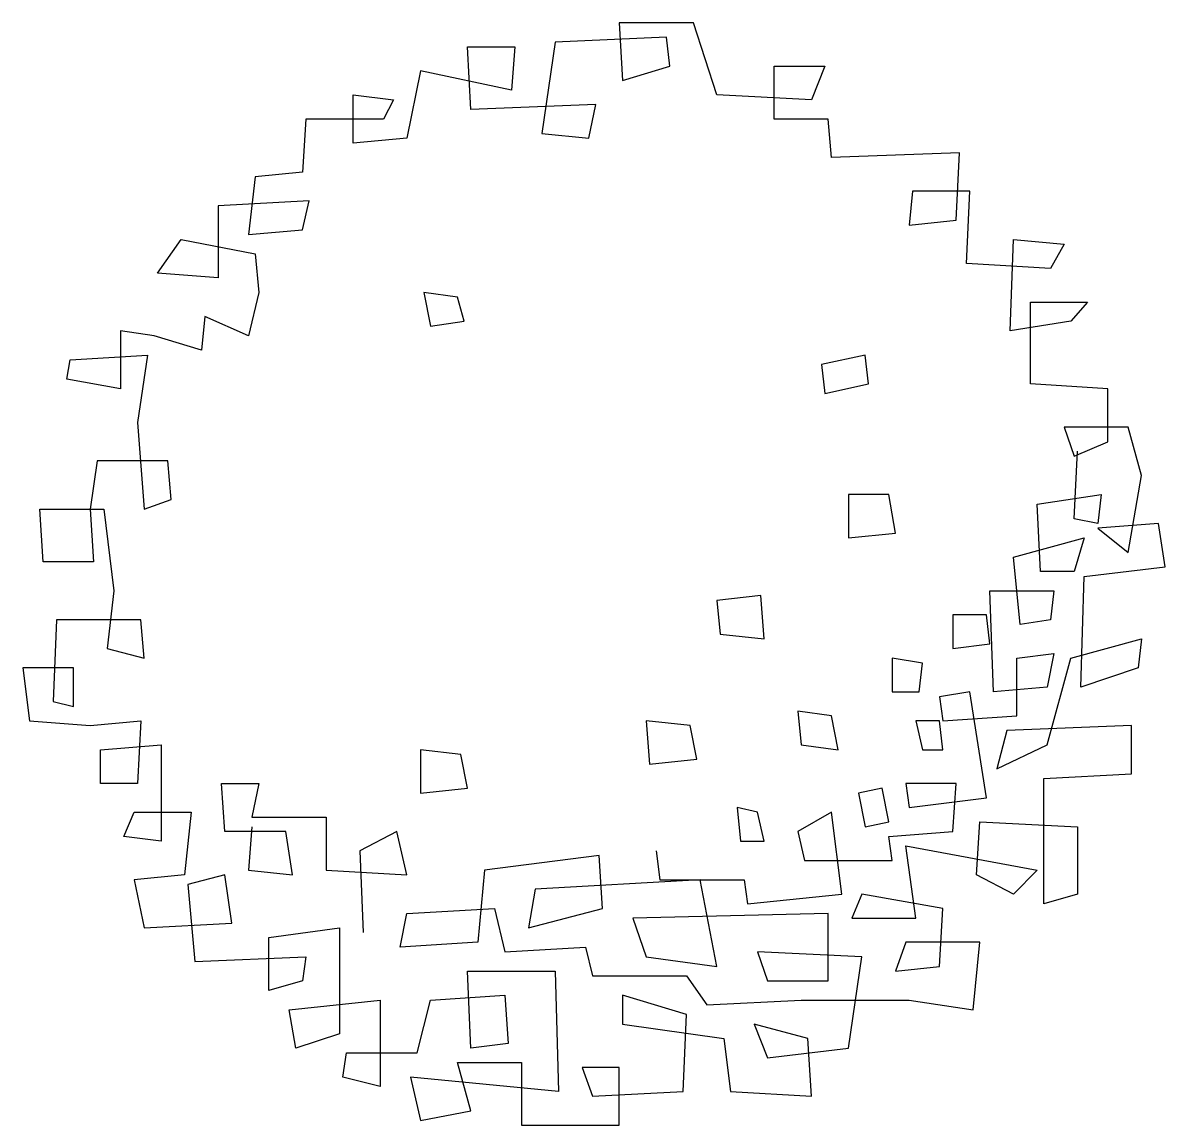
# Model space of a CAD drawing. Header units: inches. Extents: x -530 to 976, y 18 to 694.
# Drawn here: x -493.5715 to -493.53144, y 491.60208 to 491.64075 of the extents above; entities that cross this region are included whole.
import ezdxf

# ---------------------------------------------------------------- set-up
doc = ezdxf.new("R2010")
doc.units = ezdxf.units.IN
doc.layers.add('luxury', color=7, linetype='Continuous')
doc.styles.get("Standard").update_dxf_attribs({"font": 'arial.ttf'})

# ---------------------------------------------------------------- blocks, each defined once
blk = doc.blocks.new('LCBLDP04')
at = {"color": 0}
for p, q in [((0.0051, 0.4995), (0.0081, 0.448)), ((0.0711, 0.4995), (0.0051, 0.4995)), ((0.0921, 0.4352), (0.0711, 0.4995)), ((-0.0519, 0.4823), (-0.0639, 0.4008)), ((0.0471, 0.4866), (-0.0519, 0.4823)), ((0.0501, 0.4609), (0.0471, 0.4866)), ((-0.13, 0.478), (-0.0879, 0.478)), ((-0.127, 0.4223), (-0.13, 0.478)), ((-0.0879, 0.478), (-0.0909, 0.4394)), ((0.0081, 0.448), (0.0501, 0.4609)), ((0.1432, 0.4609), (0.1882, 0.4609)), ((0.1432, 0.4137), (0.1432, 0.4609)), ((0.1882, 0.4609), (0.1762, 0.4309)), ((-0.172, 0.4566), (-0.184, 0.3966)), ((-0.0909, 0.4394), (-0.172, 0.4566)), ((-0.232, 0.4352), (-0.196, 0.4309)), ((-0.232, 0.3923), (-0.232, 0.4352)), ((-0.196, 0.4309), (-0.205, 0.4137)), ((0.1762, 0.4309), (0.0921, 0.4352)), ((-0.0159, 0.4266), (-0.127, 0.4223)), ((-0.0219, 0.3966), (-0.0159, 0.4266)), ((-0.274, 0.4137), (-0.277, 0.3665)), ((-0.205, 0.4137), (-0.274, 0.4137)), ((0.1912, 0.4137), (0.1432, 0.4137)), ((0.1942, 0.3794), (0.1912, 0.4137)), ((-0.0639, 0.4008), (-0.0219, 0.3966)), ((-0.184, 0.3966), (-0.232, 0.3923)), ((0.3082, 0.3837), (0.1942, 0.3794)), ((0.3052, 0.3236), (0.3082, 0.3837)), ((-0.277, 0.3665), (-0.3191, 0.3622)), ((-0.3191, 0.3622), (-0.3251, 0.3108)), ((0.2662, 0.3494), (0.2632, 0.3193)), ((0.3173, 0.3494), (0.2662, 0.3494)), ((0.3143, 0.285), (0.3173, 0.3494)), ((-0.271, 0.3408), (-0.3521, 0.3365)), ((-0.3521, 0.3365), (-0.3521, 0.2722)), ((-0.277, 0.3151), (-0.271, 0.3408)), ((0.2632, 0.3193), (0.3052, 0.3236)), ((-0.4061, 0.2765), (-0.3851, 0.3065)), ((-0.3851, 0.3065), (-0.3191, 0.2936)), ((-0.3251, 0.3108), (-0.277, 0.3151)), ((0.3533, 0.225), (0.3563, 0.3065)), ((0.3563, 0.3065), (0.4013, 0.3022)), ((0.4013, 0.3022), (0.3893, 0.2807)), ((-0.3191, 0.2936), (-0.3161, 0.2593)), ((0.3893, 0.2807), (0.3143, 0.285)), ((-0.3521, 0.2722), (-0.4061, 0.2765)), ((-0.3161, 0.2593), (-0.3251, 0.2207)), ((-0.139, 0.255), (-0.169, 0.2593)), ((-0.169, 0.2593), (-0.163, 0.2293)), ((-0.133, 0.2336), (-0.139, 0.255)), ((0.3713, 0.2507), (0.4223, 0.2507)), ((0.3713, 0.1778), (0.3713, 0.2507)), ((0.4223, 0.2507), (0.4073, 0.2336)), ((-0.3641, 0.2379), (-0.3671, 0.2078)), ((-0.3251, 0.2207), (-0.3641, 0.2379)), ((-0.4091, 0.2207), (-0.4391, 0.225)), ((-0.4391, 0.225), (-0.4391, 0.1735)), ((-0.163, 0.2293), (-0.133, 0.2336)), ((0.4073, 0.2336), (0.3533, 0.225)), ((-0.3671, 0.2078), (-0.4091, 0.2207)), ((-0.4841, 0.1993), (-0.4151, 0.2035)), ((-0.4151, 0.2035), (-0.4241, 0.1435)), ((0.2242, 0.2035), (0.1852, 0.195)), ((0.2272, 0.1778), (0.2242, 0.2035)), ((-0.4871, 0.1821), (-0.4841, 0.1993)), ((0.1852, 0.195), (0.1882, 0.1692)), ((-0.4391, 0.1735), (-0.4871, 0.1821)), ((0.1882, 0.1692), (0.2272, 0.1778)), ((0.4403, 0.1735), (0.3713, 0.1778)), ((0.4403, 0.1263), (0.4403, 0.1735)), ((-0.4241, 0.1435), (-0.4181, 0.0663)), ((0.4013, 0.1392), (0.4103, 0.1135)), ((0.4583, 0.1392), (0.4013, 0.1392)), ((0.4703, 0.0963), (0.4583, 0.1392)), ((0.4103, 0.1135), (0.4403, 0.1263)), ((0.4103, 0.0577), (0.4133, 0.1178)), ((-0.4601, 0.1092), (-0.4661, 0.0663)), ((-0.3971, 0.1092), (-0.4601, 0.1092)), ((-0.3941, 0.0749), (-0.3971, 0.1092)), ((0.4583, 0.0277), (0.4703, 0.0963)), ((-0.4181, 0.0663), (-0.3941, 0.0749)), ((0.2452, 0.0792), (0.2092, 0.0792)), ((0.2092, 0.0792), (0.2092, 0.0406)), ((0.2512, 0.0448), (0.2452, 0.0792)), ((0.3773, 0.0706), (0.4343, 0.0792)), ((0.4343, 0.0792), (0.4313, 0.0534)), ((-0.5111, 0.0663), (-0.4541, 0.0663)), ((-0.5081, 0.0191), (-0.5111, 0.0663)), ((-0.4661, 0.0663), (-0.4631, 0.0191)), ((-0.4541, 0.0663), (-0.4451, -0.0066)), ((0.3803, 0.0105), (0.3773, 0.0706)), ((0.4313, 0.0534), (0.4103, 0.0577)), ((0.4853, 0.0534), (0.4313, 0.0491)), ((0.4913, 0.0148), (0.4853, 0.0534)), ((0.2092, 0.0406), (0.2512, 0.0448)), ((0.4313, 0.0491), (0.4583, 0.0277)), ((0.3563, 0.0234), (0.4193, 0.0406)), ((0.4193, 0.0406), (0.4103, 0.0105)), ((0.3623, -0.0366), (0.3563, 0.0234)), ((-0.4631, 0.0191), (-0.5081, 0.0191)), ((0.4103, 0.0105), (0.3803, 0.0105)), ((0.4193, 0.0062), (0.4913, 0.0148)), ((0.4163, -0.0924), (0.4193, 0.0062)), ((-0.4451, -0.0066), (-0.4511, -0.0581)), ((0.3353, -0.0066), (0.3923, -0.0066)), ((0.3383, -0.0967), (0.3353, -0.0066)), ((0.3923, -0.0066), (0.3893, -0.0324)), ((0.1312, -0.0109), (0.0921, -0.0152)), ((0.0921, -0.0152), (0.0951, -0.0452)), ((0.1342, -0.0495), (0.1312, -0.0109)), ((0.3323, -0.0281), (0.3022, -0.0281)), ((0.3022, -0.0281), (0.3022, -0.0581)), ((0.3353, -0.0538), (0.3323, -0.0281)), ((-0.4961, -0.0324), (-0.4991, -0.1053)), ((-0.4211, -0.0324), (-0.4961, -0.0324)), ((-0.4181, -0.0667), (-0.4211, -0.0324)), ((0.3893, -0.0324), (0.3623, -0.0366)), ((0.0951, -0.0452), (0.1342, -0.0495)), ((0.4073, -0.0667), (0.4703, -0.0495)), ((0.4703, -0.0495), (0.4673, -0.0752)), ((-0.4511, -0.0581), (-0.4181, -0.0667)), ((0.3022, -0.0581), (0.3353, -0.0538)), ((0.2752, -0.071), (0.2482, -0.0667)), ((0.2482, -0.0667), (0.2482, -0.0967)), ((0.2722, -0.0967), (0.2752, -0.071)), ((0.3593, -0.0667), (0.3923, -0.0624)), ((0.3593, -0.1181), (0.3593, -0.0667)), ((0.3923, -0.0624), (0.3863, -0.0924)), ((0.3863, -0.1439), (0.4073, -0.0667)), ((-0.5262, -0.0752), (-0.5202, -0.1224)), ((-0.4811, -0.0752), (-0.5262, -0.0752)), ((-0.4811, -0.1096), (-0.4811, -0.0752)), ((0.4673, -0.0752), (0.4163, -0.0924)), ((0.2482, -0.0967), (0.2722, -0.0967)), ((0.3173, -0.0967), (0.2902, -0.101)), ((0.2902, -0.101), (0.2932, -0.1224)), ((0.3323, -0.191), (0.3173, -0.0967)), ((0.3863, -0.0924), (0.3383, -0.0967)), ((-0.4991, -0.1053), (-0.4811, -0.1096)), ((0.1942, -0.1181), (0.1642, -0.1138)), ((0.1642, -0.1138), (0.1672, -0.1439)), ((0.2002, -0.1482), (0.1942, -0.1181)), ((0.2932, -0.1224), (0.3593, -0.1181)), ((-0.5202, -0.1224), (-0.4661, -0.1267)), ((-0.4661, -0.1267), (-0.4211, -0.1224)), ((-0.4211, -0.1224), (-0.4241, -0.1782)), ((0.0681, -0.1267), (0.0291, -0.1224)), ((0.0291, -0.1224), (0.0321, -0.161)), ((0.0741, -0.1567), (0.0681, -0.1267)), ((0.2902, -0.1224), (0.2692, -0.1224)), ((0.2692, -0.1224), (0.2752, -0.1482)), ((0.2932, -0.1482), (0.2902, -0.1224)), ((0.3503, -0.131), (0.3413, -0.1653)), ((0.4613, -0.1267), (0.3503, -0.131)), ((0.4613, -0.1696), (0.4613, -0.1267)), ((-0.4571, -0.1482), (-0.4031, -0.1439)), ((-0.4571, -0.1782), (-0.4571, -0.1482)), ((-0.4031, -0.1439), (-0.4031, -0.2297)), ((-0.136, -0.1524), (-0.172, -0.1482)), ((-0.172, -0.1482), (-0.172, -0.1868)), ((-0.13, -0.1825), (-0.136, -0.1524)), ((0.1672, -0.1439), (0.2002, -0.1482)), ((0.2752, -0.1482), (0.2932, -0.1482)), ((0.3413, -0.1653), (0.3863, -0.1439)), ((0.0321, -0.161), (0.0741, -0.1567)), ((0.3833, -0.1739), (0.4613, -0.1696)), ((-0.4241, -0.1782), (-0.4571, -0.1782)), ((-0.3491, -0.1782), (-0.3161, -0.1782)), ((-0.3461, -0.2211), (-0.3491, -0.1782)), ((-0.3161, -0.1782), (-0.3221, -0.2082)), ((-0.172, -0.1868), (-0.13, -0.1825)), ((0.2392, -0.1825), (0.2182, -0.1868)), ((0.2452, -0.2125), (0.2392, -0.1825)), ((0.2602, -0.1782), (0.2632, -0.1996)), ((0.3052, -0.1782), (0.2602, -0.1782)), ((0.3022, -0.2211), (0.3052, -0.1782)), ((0.3833, -0.2854), (0.3833, -0.1739)), ((0.2182, -0.1868), (0.2242, -0.2168)), ((0.2632, -0.1996), (0.3323, -0.191)), ((0.1282, -0.2039), (0.1102, -0.1996)), ((0.1102, -0.1996), (0.1132, -0.2297)), ((-0.4361, -0.2254), (-0.4271, -0.2039)), ((-0.4271, -0.2039), (-0.3761, -0.2039)), ((-0.3761, -0.2039), (-0.3821, -0.2597)), ((-0.3221, -0.2082), (-0.256, -0.2082)), ((-0.256, -0.2082), (-0.256, -0.2554)), ((0.1342, -0.2297), (0.1282, -0.2039)), ((0.1942, -0.2039), (0.1642, -0.2211)), ((0.2032, -0.2768), (0.1942, -0.2039)), ((0.2242, -0.2168), (0.2452, -0.2125)), ((0.3233, -0.2597), (0.3263, -0.2125)), ((0.3263, -0.2125), (0.4133, -0.2168)), ((-0.292, -0.2211), (-0.3461, -0.2211)), ((-0.3221, -0.2168), (-0.3251, -0.2554)), ((-0.286, -0.2597), (-0.292, -0.2211)), ((-0.193, -0.2211), (-0.226, -0.2382)), ((-0.184, -0.2597), (-0.193, -0.2211)), ((0.1642, -0.2211), (0.1702, -0.2468)), ((0.2452, -0.2254), (0.3022, -0.2211)), ((0.4133, -0.2168), (0.4133, -0.2768)), ((-0.4031, -0.2297), (-0.4361, -0.2254)), ((0.1132, -0.2297), (0.1342, -0.2297)), ((0.2482, -0.2468), (0.2452, -0.2254)), ((0.2602, -0.2339), (0.3773, -0.2554)), ((0.2692, -0.2983), (0.2602, -0.2339)), ((-0.226, -0.2382), (-0.223, -0.3111)), ((-0.0129, -0.2425), (-0.115, -0.2554)), ((-0.0099, -0.2897), (-0.0129, -0.2425)), ((0.0381, -0.2382), (0.0411, -0.264)), ((0.1702, -0.2468), (0.2482, -0.2468)), ((-0.3821, -0.2597), (-0.4271, -0.264)), ((-0.4271, -0.264), (-0.4181, -0.3069)), ((-0.3461, -0.2597), (-0.3791, -0.2683)), ((-0.3401, -0.3026), (-0.3461, -0.2597)), ((-0.3251, -0.2554), (-0.286, -0.2597)), ((-0.256, -0.2554), (-0.184, -0.2597)), ((-0.115, -0.2554), (-0.121, -0.3197)), ((0.0771, -0.264), (-0.0699, -0.2725)), ((0.0411, -0.264), (0.1162, -0.264)), ((0.0921, -0.3412), (0.0771, -0.264)), ((0.1162, -0.264), (0.1192, -0.2854)), ((0.3563, -0.2768), (0.3233, -0.2597)), ((0.3773, -0.2554), (0.3563, -0.2768)), ((-0.3791, -0.2683), (-0.3731, -0.3369)), ((-0.0699, -0.2725), (-0.0759, -0.3069)), ((0.1192, -0.2854), (0.2032, -0.2768)), ((0.2212, -0.2768), (0.2122, -0.2983)), ((0.2932, -0.2897), (0.2212, -0.2768)), ((0.4133, -0.2768), (0.3833, -0.2854)), ((-0.19, -0.324), (-0.184, -0.294)), ((-0.184, -0.294), (-0.106, -0.2897)), ((-0.106, -0.2897), (-0.0969, -0.3283)), ((-0.0759, -0.3069), (-0.0099, -0.2897)), ((0.1912, -0.294), (0.0171, -0.2983)), ((0.1912, -0.354), (0.1912, -0.294)), ((0.2902, -0.3412), (0.2932, -0.2897)), ((-0.4181, -0.3069), (-0.3401, -0.3026)), ((0.0171, -0.2983), (0.0291, -0.3326)), ((0.2122, -0.2983), (0.2692, -0.2983)), ((-0.307, -0.3154), (-0.244, -0.3069)), ((-0.244, -0.3069), (-0.244, -0.4012)), ((-0.307, -0.3626), (-0.307, -0.3154)), ((-0.121, -0.3197), (-0.19, -0.324)), ((-0.0969, -0.3283), (-0.0249, -0.324)), ((-0.0249, -0.324), (-0.0189, -0.3497)), ((0.2602, -0.3197), (0.2512, -0.3455)), ((0.3263, -0.3197), (0.2602, -0.3197)), ((0.3203, -0.3798), (0.3263, -0.3197)), ((-0.3731, -0.3369), (-0.274, -0.3326)), ((-0.274, -0.3326), (-0.277, -0.354)), ((0.0291, -0.3326), (0.0921, -0.3412)), ((0.1282, -0.3283), (0.1372, -0.354)), ((0.2212, -0.3326), (0.1282, -0.3283)), ((0.2092, -0.4141), (0.2212, -0.3326)), ((-0.13, -0.3455), (-0.0519, -0.3455)), ((-0.127, -0.4141), (-0.13, -0.3455)), ((-0.0519, -0.3455), (-0.0489, -0.4527)), ((0.2512, -0.3455), (0.2902, -0.3412)), ((-0.277, -0.354), (-0.307, -0.3626)), ((-0.0189, -0.3497), (0.0651, -0.3497)), ((0.0651, -0.3497), (0.0831, -0.3755)), ((0.1372, -0.354), (0.1912, -0.354)), ((-0.289, -0.3798), (-0.208, -0.3712)), ((-0.208, -0.3712), (-0.208, -0.4484)), ((-0.175, -0.4184), (-0.163, -0.3712)), ((-0.163, -0.3712), (-0.0969, -0.3669)), ((-0.0969, -0.3669), (-0.0939, -0.4098)), ((0.0081, -0.3669), (0.0081, -0.3926)), ((0.0651, -0.3841), (0.0081, -0.3669)), ((0.0831, -0.3755), (0.1672, -0.3712)), ((0.1672, -0.3712), (0.2632, -0.3712)), ((0.2632, -0.3712), (0.3203, -0.3798)), ((-0.283, -0.4141), (-0.289, -0.3798)), ((0.0621, -0.4527), (0.0651, -0.3841)), ((0.0081, -0.3926), (0.0981, -0.4055)), ((0.1252, -0.3926), (0.1372, -0.4227)), ((0.1732, -0.4055), (0.1252, -0.3926)), ((-0.244, -0.4012), (-0.283, -0.4141)), ((0.0981, -0.4055), (0.1041, -0.4527)), ((0.1762, -0.457), (0.1732, -0.4055)), ((-0.0939, -0.4098), (-0.127, -0.4141)), ((0.1372, -0.4227), (0.2092, -0.4141)), ((-0.241, -0.4398), (-0.238, -0.4184)), ((-0.238, -0.4184), (-0.175, -0.4184)), ((-0.139, -0.4269), (-0.0819, -0.4269)), ((-0.127, -0.4698), (-0.139, -0.4269)), ((-0.0819, -0.4269), (-0.0819, -0.4827)), ((-0.0279, -0.4312), (-0.0189, -0.457)), ((0.0051, -0.4312), (-0.0279, -0.4312)), ((0.0051, -0.4827), (0.0051, -0.4312)), ((-0.208, -0.4484), (-0.241, -0.4398)), ((-0.181, -0.4398), (-0.172, -0.4784)), ((-0.0489, -0.4527), (-0.181, -0.4398)), ((-0.0189, -0.457), (0.0621, -0.4527)), ((0.1041, -0.4527), (0.1762, -0.457)), ((-0.172, -0.4784), (-0.127, -0.4698)), ((-0.0819, -0.4827), (0.0051, -0.4827))]:
    blk.add_line(p, q, dxfattribs=at)
at = {"color": 0, "flags": 1}
for tag, p in [('SIZE', (0, 0)), ('ITEM', (0, -0.0726))]:
    blk.add_attdef(tag, p, '', height=0.0424, dxfattribs=at)

msp = doc.modelspace()

# ---------------------------------------------------------------- block references
at = {"layer": 'luxury', "xscale": 0.03937007874015748, "yscale": 0.03937007874015748, "zscale": 0.03937007874015748}
msp.add_blockref('LCBLDP04', (-493.550788, 491.62108), dxfattribs=at)

doc.saveas('drawing.dxf')
